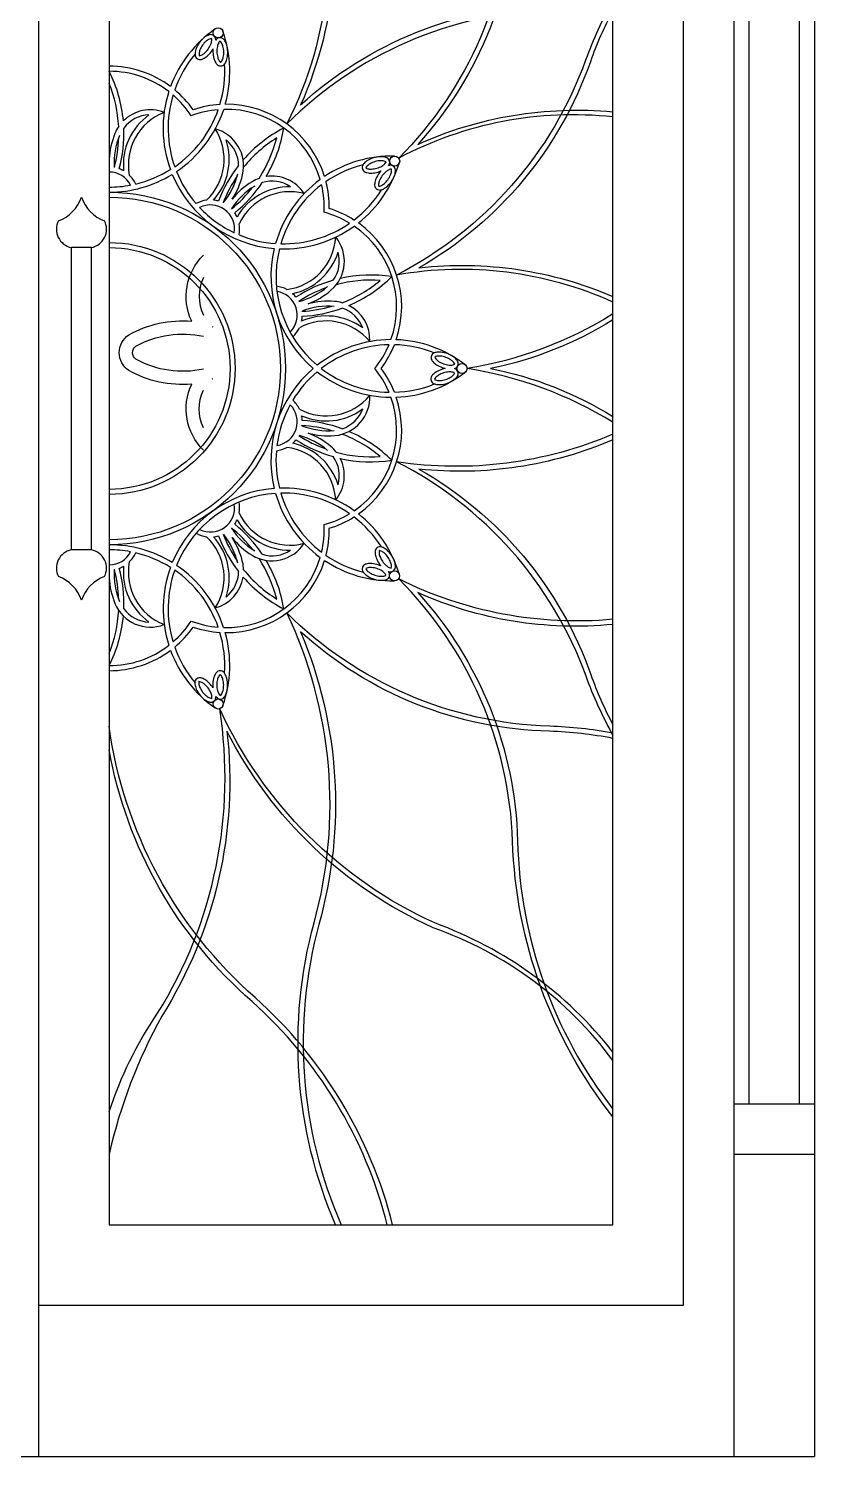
# Model space of a CAD drawing. Header units: metres. Extents: x -2354 to -794, y -1 to 2179.
# Drawn here: x -1574 to -794, y -1 to 1416 of the extents above; entities that cross this region are included whole.
import ezdxf

# ---------------------------------------------------------------- set-up
doc = ezdxf.new("R2010")
doc.units = ezdxf.units.M
for name, color, linetype in [('2', 2, 'Continuous'), ('3', 3, 'Continuous'), ('4', 4, 'Continuous'), ('7', 7, 'Continuous')]:
    doc.layers.add(name, color=color, linetype=linetype)

msp = doc.modelspace()

# ---------------------------------------------------------------- linework, layer by layer
at = {"layer": '2'}
msp.add_line((-2354.41, -0.96), (-794.41, -0.96), dxfattribs=at)
at = {"layer": '3'}
msp.add_line((-874.41, 349.04), (-794.41, 349.04), dxfattribs=at)
for points in [[(-2339.41, 349.04), (-2339.41, 2164.04), (-809.41, 2164.04), (-809.41, 349.04)], [(-2289.41, 349.04), (-2289.41, 2114.04), (-859.41, 2114.04), (-859.41, 349.04)], [(-1392.15, 1120.8), (-1391.62, 1120.37)], [(-1392.15, 1068.61), (-1391.62, 1069.04)]]:
    msp.add_lwpolyline(points, dxfattribs=at)
for points in [[(-1270.99, 1929.04, 0.15), (-1291.74, 1604.66, -0.19), (-1318.08, 1321.75)], [(-1265.47, 1929.04, 0.16), (-1286.94, 1606.06, -0.18), (-1304.4, 1340.61)], [(-994.41, 1823.44, 0.16), (-1094.53, 1548.71, -0.19), (-1207, 1287.79)], [(-994.41, 1815.91, 0.16), (-1089.53, 1548.57, -0.18), (-1188.16, 1301.5)], [(-1304.4, 1340.61, -0.18), (-1057.72, 1439.82, 0.04), (-994.41, 1447.05)], [(-994.41, 1441.95, -0.04), (-1057.57, 1434.82, 0.19), (-1318.08, 1321.75)], [(-994.41, 1444.64, 0.04), (-1021.5, 1385.15, -0.19), (-1209.1, 1171.75)], [(-994.41, 1434.2, 0.04), (-1016.79, 1383.46, -0.18), (-1186.94, 1178.96)], [(-1188.16, 1301.5, -0.13), (-994.41, 1333.76)], [(-994.41, 1328.67, 0.15), (-1207, 1287.79)], [(-1494.41, 1254.04, -1), (-1494.41, 904.04)], [(-1494.41, 1249.04, -1), (-1494.41, 909.04)], [(-1494.41, 1204.04, -1), (-1494.41, 954.04)], [(-1494.41, 1199.04, -1), (-1494.41, 959.04)], [(-1400.88, 998.03, -0.32), (-1412.47, 1063.48, -0.15), (-1475, 1077.03, -0.53), (-1475, 1112.38, -0.15), (-1412.47, 1125.93, -0.32), (-1400.88, 1191.38)], [(-994.41, 1145, 0.15), (-1209.1, 1171.75)], [(-1186.94, 1178.96, -0.13), (-994.41, 1150.51)], [(-1400.88, 1169.28, 0.22), (-1400.88, 1132.04)], [(-994.41, 1133.15, -0.1), (-1139.19, 1078.98)], [(-994.41, 1127.34, -0.09), (-1115.89, 1079)], [(-1400.88, 1078.39, -0.18), (-1467.98, 1088.12, -0.49), (-1467.98, 1101.3, -0.18), (-1400.88, 1111.02)], [(-994.41, 1025.56, 0.1), (-1139.19, 1078.98)], [(-1115.89, 1079, -0.09), (-994.41, 1031.35)], [(-1400.88, 1020.13, -0.22), (-1400.88, 1057.37)], [(-994.41, 1013.85, -0.14), (-1209.09, 986.35)], [(-994.41, 1008.34, -0.13), (-1186.93, 979.17)], [(-994.41, 715.07, -0.04), (-1021.05, 773.53, 0.19), (-1209.09, 986.35)], [(-1186.93, 979.17, -0.18), (-1016.34, 775.22, 0.04), (-994.41, 725.53)], [(-994.41, 336.2, -0.16), (-1093.99, 609.69, 0.19), (-1207.07, 870.2)], [(-994.41, 830.01, -0.14), (-1207.07, 870.2)], [(-1188.21, 856.52, -0.18), (-1088.99, 609.84, 0.16), (-994.41, 343.75)], [(-994.41, 824.94, -0.13), (-1188.21, 856.52)], [(-1269.72, 229.04, -0.17), (-1291.05, 528.62, 0.18), (-1318.09, 836.33)], [(-994.41, 716.91, 0.04), (-1057.16, 723.86, -0.19), (-1318.09, 836.33)], [(-1304.38, 817.49, -0.17), (-1286.25, 527.22, 0.17), (-1264.19, 229.04)], [(-994.41, 711.82, 0.04), (-1057.31, 718.86, -0.18), (-1304.38, 817.49)], [(-1494.41, 341.32, -0.07), (-1446.34, 438.96, 0.18), (-1384.7, 741.19)], [(-994.41, 400.39, 0.14), (-1171.3, 528.59, -0.18), (-1384.7, 741.19)], [(-1213.15, 229.04, 0.15), (-1349.49, 454.46, -0.18), (-1494.47, 723.82)], [(-1377.48, 719.03, -0.17), (-1442.21, 436.15, 0.07), (-1494.41, 299.2)], [(-994.41, 392.14, 0.15), (-1172.98, 523.88, -0.17), (-1377.48, 719.03)], [(-1218.36, 229.04, 0.15), (-1352.54, 450.5, -0.17), (-1494.45, 700.52)]]:
    msp.add_lwpolyline(points, format="xyb", dxfattribs=at)
for centre in [(-1386.26, 1412.14), (-1211.04, 1284.84), (-1144.19, 1078.97), (-1211.12, 873.13), (-1386.12, 745.98)]:
    msp.add_circle(centre, 5, dxfattribs=at)
for centre, radius, start, end in [((-1321.2, 1317.45), 119.7, 124.56, 159.75), ((-1382.9, 1386.56), 27.07, 130.94, 144.44), ((-1382.9, 1386.56), 23.11, 130.94, 144.44), ((-1389.45, 1394.12), 17.06, 114.35, 130.94), ((-1389.45, 1394.12), 13.1, 114.35, 130.94), ((-1392.38, 1400.58), 9.97, 104.94, 114.35), ((-1393.66, 1405.38), 5, 354.22, 104.94), ((-1392.38, 1400.58), 6.01, 94.09, 114.35), ((-1405.68, 1405.72), 13.1, 337.93, 354.53), ((-1398.62, 1405.04), 6.01, 354.53, 14.79), ((-1384.34, 1402.41), 5, 41.15, 150.44), ((-1380.41, 1399.36), 6.01, 131.3, 151.56), ((-1388.08, 1399.14), 6.01, 31.74, 52), ((-1494.41, 1373.74), 119.7, 344.25, 19.44), ((-1388.08, 1399.14), 9.97, 31.74, 41.15), ((-1394.11, 1395.41), 17.06, 15.15, 31.74), ((-1321.2, 1317.45), 114.7, 140.3, 160.55), ((-1399.23, 1391), 9.97, 174.53, 183.94), ((-1404.19, 1390.66), 5, 183.94, 284.94), ((-1392.17, 1390.32), 17.06, 157.93, 174.53), ((-1382.9, 1386.56), 27.07, 144.44, 157.93), ((-1399.23, 1391), 6.01, 174.53, 194.79), ((-1392.17, 1390.32), 13.1, 157.93, 174.53), ((-1405.47, 1395.46), 6.01, 274.09, 294.35), ((-1382.9, 1386.56), 23.11, 144.44, 157.93), ((-1408.39, 1401.92), 13.1, 294.35, 310.94), ((-1414.95, 1409.48), 23.11, 310.94, 324.44), ((-1414.95, 1409.48), 27.07, 310.94, 324.44), ((-1414.95, 1409.48), 23.11, 324.44, 337.93), ((-1414.95, 1409.48), 27.07, 324.44, 330.66), ((-1364.38, 1393.93), 27.07, 175.16, 181.65), ((-1364.38, 1393.93), 27.07, 181.65, 195.15), ((-1364.38, 1393.93), 23.11, 168.15, 181.65), ((-1364.38, 1393.93), 23.11, 181.65, 195.15), ((-1374.18, 1395.99), 13.1, 151.56, 168.15), ((-1394.11, 1395.41), 13.1, 15.15, 31.74), ((-1403.77, 1392.8), 23.11, 1.65, 15.15), ((-1403.77, 1392.8), 23.11, 348.15, 1.65), ((-1403.77, 1392.8), 27.07, 1.65, 15.15), ((-1403.77, 1392.8), 27.07, 348.15, 1.65), ((-1494.41, 1276.89), 102.15, 53.39, 90), ((-1405.47, 1395.46), 9.97, 284.94, 294.35), ((-1408.39, 1401.92), 17.06, 294.35, 310.94), ((-1374.04, 1391.32), 17.06, 195.15, 211.74), ((-1380.07, 1387.59), 9.97, 211.74, 221.15), ((-1383.81, 1384.32), 5, 221.15, 322.15), ((-1374.04, 1391.32), 13.1, 195.15, 211.74), ((-1380.07, 1387.59), 6.01, 211.74, 232), ((-1494.41, 1373.74), 114.7, 343.45, 3.91), ((-1387.74, 1387.37), 6.01, 311.3, 331.56), ((-1393.97, 1390.74), 13.1, 331.56, 348.15), ((-1387.74, 1387.37), 9.97, 322.15, 331.56), ((-1393.97, 1390.74), 17.06, 331.56, 348.15), ((-1494.41, 1276.89), 97.15, 52.45, 90), ((-1616.78, 1312.49), 136.98, 5.12, 26.7), ((-1616.78, 1312.49), 131.98, 2.88, 22), ((-1321.2, 1317.45), 119.7, 162.27, 200.03), ((-1321.2, 1317.45), 114.7, 163.25, 199.44), ((-1494.41, 1276.89), 97.15, 33, 49.27), ((-1494.41, 1276.89), 102.15, 35.24, 50.44), ((-1453.51, 1297.78), 38.02, 68.93, 134.9), ((-1419.64, 1281.31), 55.73, 111.26, 190.64), ((-1494.41, 1373.74), 114.7, 304.56, 340.75), ((-1494.41, 1373.74), 119.7, 303.97, 341.73), ((-1378.12, 1239.1), 97.15, 94.73, 111), ((-1378.12, 1239.1), 102.15, 93.56, 108.76), ((-1378.12, 1239.1), 97.15, 16.45, 91.55), ((-1378.12, 1239.1), 102.15, 17.39, 90.61), ((-1453.51, 1297.78), 38.02, 145.84, 157.46), ((-1419.64, 1281.31), 60.73, 125.48, 185.74), ((-1453.51, 1297.78), 33.02, 92.39, 143.06), ((-1417.53, 1282.84), 76.98, 157.46, 177.17), ((-1417.53, 1282.84), 71.98, 157.46, 182.83), ((-1616.78, 1312.49), 131.98, 345.1, 358.16), ((-1616.78, 1312.49), 136.98, 345.1, 2.15), ((-1436.02, 1286.63), 55.73, 313.36, 32.74), ((-1436.02, 1286.63), 60.73, 318.26, 18.52), ((-1398.93, 1280.04), 38.02, 346.54, 75.07), ((-1398.93, 1280.04), 33.02, 0.94, 51.61), ((-1258.2, 1195.98), 136.98, 117.3, 138.88), ((-1258.2, 1195.98), 131.98, 122, 141.12), ((-1456.2, 1339.83), 131.98, 326.88, 346), ((-1456.2, 1339.83), 136.98, 329.12, 350.7), ((-1494.41, 1250.09), 28.95, 60.3, 69.79), ((-1494.41, 1373.74), 114.7, 283.28, 301.99), ((-1258.2, 1195.98), 136.98, 141.85, 158.9), ((-1214.14, 1170.11), 119.7, 88.56, 123.75), ((-1214.14, 1170.11), 114.7, 104.3, 124.55), ((-1321.2, 1317.45), 119.7, 308.25, 343.44), ((-1238.26, 1278.56), 5, 145.85, 246.85), ((-1234.14, 1275.77), 9.97, 136.44, 145.85), ((-1229.01, 1270.88), 17.06, 119.85, 136.44), ((-1234.14, 1275.77), 6.01, 136.44, 156.7), ((-1236.3, 1283.13), 6.01, 236, 256.26), ((-1229.01, 1270.88), 13.1, 119.85, 136.44), ((-1234.62, 1290.02), 13.1, 256.26, 272.85), ((-1224.02, 1262.2), 27.07, 106.35, 119.85), ((-1224.02, 1262.2), 23.11, 106.35, 119.85), ((-1235.12, 1300.01), 23.11, 272.85, 286.35), ((-1224.02, 1262.2), 27.07, 92.85, 106.35), ((-1224.02, 1262.2), 23.11, 92.85, 106.35), ((-1235.12, 1300.01), 23.11, 286.35, 299.85), ((-1224.52, 1272.2), 17.06, 76.26, 92.85), ((-1224.52, 1272.2), 13.1, 76.26, 92.85), ((-1230.14, 1291.33), 13.1, 299.85, 316.44), ((-1222.84, 1279.09), 6.01, 56, 76.26), ((-1225, 1286.45), 6.01, 316.44, 336.7), ((-1222.84, 1279.09), 9.97, 66.85, 76.26), ((-1211.15, 1264.38), 13.1, 113.47, 130.07), ((-1220.88, 1283.66), 5, 317.56, 66.85), ((-1215.18, 1275.71), 5, 3.06, 113.78), ((-1213.97, 1270.89), 6.01, 93.21, 113.47), ((-1220.14, 1275.44), 6.01, 353.65, 13.91), ((-1220.14, 1275.44), 9.97, 353.65, 3.06), ((-1494.41, 1250.09), 23.95, 27.2, 90), ((-1494.41, 1373.74), 119.7, 270, 301.54), ((-1494.41, 1250.09), 28.95, 24.53, 46.31), ((-1321.2, 1317.45), 119.7, 202.46, 265.54), ((-1321.2, 1317.45), 114.7, 202.01, 220.72), ((-1258.2, 1195.98), 131.98, 145.84, 158.9), ((-1436.83, 1289.11), 71.98, 320.62, 346.54), ((-1436.83, 1289.11), 76.98, 326.83, 346.54), ((-1312.42, 1198.72), 76.98, 121.46, 141.17), ((-1456.2, 1339.83), 136.98, 309.1, 326.15), ((-1332.76, 1231.96), 38.02, 109.84, 121.46), ((-1332.76, 1231.96), 33.02, 56.39, 107.06), ((-1332.76, 1231.96), 38.02, 32.93, 98.9), ((-1214.14, 1170.11), 119.7, 126.27, 164.03), ((-1378.12, 1239.1), 102.15, 359.24, 14.44), ((-1236.3, 1283.13), 9.97, 246.85, 256.26), ((-1234.62, 1290.02), 17.06, 256.26, 272.85), ((-1235.12, 1300.01), 27.07, 272.85, 286.35), ((-1220.97, 1261.41), 9.97, 173.65, 183.06), ((-1213.92, 1260.63), 17.06, 157.06, 173.65), ((-1204.7, 1256.72), 27.07, 143.56, 157.06), ((-1235.12, 1300.01), 27.07, 286.35, 292.84), ((-1220.97, 1261.41), 6.01, 173.65, 193.91), ((-1213.92, 1260.63), 13.1, 157.06, 173.65), ((-1204.7, 1256.72), 27.07, 137.34, 143.56), ((-1204.7, 1256.72), 23.11, 143.56, 157.06), ((-1229.96, 1272.47), 13.1, 293.47, 310.07), ((-1204.7, 1256.72), 23.11, 130.07, 143.56), ((-1236.41, 1280.13), 23.11, 310.07, 323.56), ((-1236.41, 1280.13), 27.07, 310.07, 323.56), ((-1236.41, 1280.13), 23.11, 323.56, 337.06), ((-1227.19, 1276.23), 13.1, 337.06, 353.65), ((-1236.41, 1280.13), 27.07, 323.56, 337.06), ((-1227.19, 1276.23), 17.06, 337.06, 353.65), ((-1494.41, 1373.74), 114.7, 270, 280.7), ((-1456.2, 1339.83), 131.98, 309.1, 322.16), ((-1312.42, 1198.72), 71.98, 121.46, 146.83), ((-1315.03, 1198.73), 60.73, 89.48, 149.74), ((-1315.03, 1198.73), 55.73, 75.26, 154.64), ((-1214.14, 1170.11), 114.7, 127.25, 163.44), ((-1378.12, 1239.1), 97.15, 357, 13.27), ((-1321.2, 1317.45), 114.7, 307.45, 327.89), ((-1225.93, 1261.14), 5, 183.06, 284.06), ((-1227.14, 1265.97), 6.01, 273.21, 293.47), ((-1227.14, 1265.97), 9.97, 284.06, 293.47), ((-1229.96, 1272.47), 17.06, 293.47, 310.07), ((-1393.87, 1217.42), 28.95, 97.69, 119.47), ((-1321.2, 1317.45), 114.7, 223.3, 244.7), ((-1393.87, 1217.42), 23.95, 351.2, 116.8), ((-1393.87, 1217.42), 28.95, 74.21, 83.7), ((-1393.87, 1217.42), 28.95, 64.01, 64.3), ((-1393.87, 1217.42), 28.95, 24.3, 33.79), ((-1306.25, 1140.18), 97.15, 58.73, 75), ((-1306.25, 1140.18), 102.15, 57.56, 72.76), ((-1393.87, 1217.42), 28.95, 348.53, 10.31), ((-1321.2, 1317.45), 119.7, 267.97, 305.73), ((-1321.2, 1317.45), 114.7, 268.56, 304.75), ((-1306.25, 1140.18), 97.15, 340.45, 55.55), ((-1306.25, 1140.18), 102.15, 341.39, 54.61), ((-1321.2, 1317.45), 114.7, 247.28, 265.99), ((-1325.15, 1212.66), 55.73, 277.36, 356.74), ((-1299.02, 1185.53), 38.02, 310.54, 39.07), ((-1214.14, 1170.11), 119.7, 166.46, 229.54), ((-1214.14, 1170.11), 114.7, 166.01, 229.99), ((-1325.15, 1212.66), 60.73, 282.26, 342.52), ((-1299.02, 1185.53), 33.02, 324.94, 15.61), ((-1234.58, 1034.8), 136.98, 105.85, 122.9), ((-1234.58, 1034.8), 131.98, 86, 105.12), ((-1234.58, 1034.8), 136.98, 81.3, 102.88), ((-1310.21, 1267.56), 131.98, 290.88, 310), ((-1310.21, 1267.56), 136.98, 293.12, 314.7), ((-1331.74, 1131.9), 28.95, 61.69, 83.47), ((-1331.74, 1131.9), 23.95, 315.2, 80.8), ((-1331.74, 1131.9), 28.95, 38.21, 47.7), ((-1234.58, 1034.8), 131.98, 109.84, 122.9), ((-1324.35, 1215.14), 71.98, 284.62, 310.54), ((-1324.35, 1215.14), 76.98, 290.83, 310.54), ((-1331.74, 1131.9), 28.95, 28.01, 28.3), ((-1310.21, 1267.56), 131.98, 273.1, 286.16), ((-1310.21, 1267.56), 136.98, 273.1, 290.15), ((-1276.83, 1068.89), 71.98, 85.46, 110.83), ((-1276.83, 1068.89), 76.98, 85.46, 105.17), ((-1273.75, 1107.74), 38.02, 73.84, 85.46), ((-1273.75, 1107.74), 33.02, 20.39, 71.06), ((-1273.75, 1107.74), 38.02, 356.93, 62.9), ((-1278.94, 1070.43), 55.73, 39.26, 118.64), ((-1278.94, 1070.43), 60.73, 53.48, 113.74), ((-1331.74, 1131.9), 28.95, 348.3, 357.79), ((-1331.74, 1131.9), 28.95, 312.53, 334.31), ((-1214.14, 987.97), 119.7, 90.27, 128.03), ((-1214.14, 987.97), 119.7, 52.56, 87.75), ((-1214.14, 987.97), 114.7, 91.25, 127.44), ((-1306.25, 1140.18), 97.15, 321, 337.27), ((-1306.25, 1140.18), 102.15, 323.24, 338.44), ((-1214.14, 987.97), 114.7, 68.3, 88.55), ((-1169.9, 1089.89), 5, 109.85, 210.85), ((-1168.21, 1085.22), 9.97, 100.44, 109.85), ((-1166.93, 1078.24), 17.06, 83.85, 100.44), ((-1168, 1068.29), 27.07, 70.35, 83.85), ((-1168, 1068.29), 27.07, 56.85, 70.35), ((-1214.14, 987.97), 119.7, 130.46, 193.53), ((-1214.14, 1170.11), 114.7, 232.56, 268.75), ((-1306.25, 1017.9), 97.15, 22.73, 39), ((-1306.25, 1017.9), 102.15, 21.56, 36.76), ((-1165.64, 1092.44), 9.97, 210.85, 220.26), ((-1160.23, 1097.02), 17.06, 220.26, 236.85), ((-1165.64, 1092.44), 6.01, 200, 220.26), ((-1168.21, 1085.22), 6.01, 100.44, 120.7), ((-1160.23, 1097.02), 13.1, 220.26, 236.85), ((-1155.59, 1052.5), 27.07, 107.56, 121.06), ((-1154.75, 1105.4), 27.07, 236.85, 250.35), ((-1166.93, 1078.24), 13.1, 83.85, 100.44), ((-1154.75, 1105.4), 23.11, 236.85, 250.35), ((-1168, 1068.29), 23.11, 70.35, 83.85), ((-1154.75, 1105.4), 27.07, 250.35, 256.84), ((-1155.59, 1052.5), 27.07, 101.34, 107.56), ((-1154.75, 1105.4), 23.11, 250.35, 263.85), ((-1168, 1068.29), 23.11, 56.85, 70.35), ((-1155.83, 1095.45), 13.1, 263.85, 280.44), ((-1162.53, 1076.67), 13.1, 40.26, 56.85), ((-1154.54, 1088.48), 6.01, 280.44, 300.7), ((-1162.53, 1076.67), 17.06, 40.26, 56.85), ((-1157.12, 1081.25), 6.01, 20, 40.26), ((-1152.85, 1083.8), 5, 281.56, 30.85), ((-1152.91, 1074.02), 5, 327.06, 77.78), ((-1157.12, 1081.25), 9.97, 30.85, 40.26), ((-1214.14, 987.97), 114.7, 130.01, 148.72), ((-1214.14, 1170.11), 119.7, 231.97, 269.73), ((-1214.14, 1170.11), 114.7, 271.45, 291.89), ((-1214.14, 1170.11), 119.7, 272.25, 307.44), ((-1170.17, 1068.56), 5, 147.06, 248.06), ((-1166, 1065.85), 9.97, 137.65, 147.06), ((-1160.76, 1061.08), 17.06, 121.06, 137.65), ((-1168.31, 1073.17), 9.97, 248.06, 257.47), ((-1166, 1065.85), 6.01, 137.65, 157.91), ((-1168.31, 1073.17), 6.01, 237.21, 257.47), ((-1166.77, 1080.09), 17.06, 257.47, 274.07), ((-1160.76, 1061.08), 13.1, 121.06, 137.65), ((-1166.77, 1080.09), 13.1, 257.47, 274.07), ((-1155.59, 1052.5), 23.11, 107.56, 121.06), ((-1167.48, 1090.07), 23.11, 274.07, 287.56), ((-1167.48, 1090.07), 27.07, 274.07, 287.56), ((-1155.59, 1052.5), 23.11, 94.07, 107.56), ((-1167.48, 1090.07), 23.11, 287.56, 301.06), ((-1167.48, 1090.07), 27.07, 287.56, 301.06), ((-1156.3, 1062.49), 13.1, 77.47, 94.07), ((-1162.32, 1081.5), 13.1, 301.06, 317.65), ((-1162.32, 1081.5), 17.06, 301.06, 317.65), ((-1154.77, 1069.41), 6.01, 57.21, 77.47), ((-1157.08, 1076.72), 6.01, 317.65, 337.91), ((-1157.08, 1076.72), 9.97, 317.65, 327.06), ((-1278.94, 1087.65), 55.73, 241.36, 320.74), ((-1273.75, 1050.35), 38.02, 274.54, 3.07), ((-1306.25, 1017.9), 97.15, 304.46, 19.55), ((-1306.25, 1017.9), 102.15, 305.4, 18.61), ((-1331.74, 1026.18), 23.95, 279.2, 44.8), ((-1214.14, 987.97), 114.7, 151.3, 172.7), ((-1331.74, 1026.18), 28.95, 25.69, 47.47), ((-1278.94, 1087.65), 60.73, 246.26, 306.52), ((-1273.75, 1050.35), 33.02, 288.94, 339.61), ((-1331.74, 1026.18), 28.95, 2.21, 11.7), ((-1310.21, 890.52), 131.98, 73.84, 86.9), ((-1331.74, 1026.18), 28.95, 352.01, 352.3), ((-1276.83, 1089.19), 71.98, 248.62, 274.54), ((-1310.21, 890.52), 136.98, 69.85, 86.9), ((-1331.74, 1026.18), 28.95, 312.3, 321.79), ((-1234.58, 1123.28), 136.98, 237.1, 254.15), ((-1234.58, 1123.28), 131.98, 237.1, 250.16), ((-1324.35, 942.94), 71.98, 49.46, 74.83), ((-1324.35, 942.94), 76.98, 49.46, 69.17), ((-1276.83, 1089.19), 76.98, 254.83, 274.54), ((-1310.21, 890.52), 131.98, 50, 69.12), ((-1310.21, 890.52), 136.98, 45.3, 66.88), ((-1214.14, 987.97), 114.7, 175.28, 193.98), ((-1331.74, 1026.18), 28.95, 276.53, 298.31), ((-1325.15, 945.42), 55.73, 3.26, 82.64), ((-1325.15, 945.42), 60.73, 17.48, 77.74), ((-1299.02, 972.55), 38.02, 37.84, 49.46), ((-1234.58, 1123.28), 131.98, 254.88, 274), ((-1299.02, 972.55), 33.02, 344.39, 35.06), ((-1299.02, 972.55), 38.02, 320.93, 26.9), ((-1234.58, 1123.28), 136.98, 257.12, 278.7), ((-1321.18, 840.69), 119.66, 94.48, 157.57), ((-1321.2, 840.63), 114.7, 94.01, 158), ((-1214.14, 987.97), 119.7, 195.97, 233.73), ((-1321.18, 840.69), 119.66, 54.25, 92.04), ((-1321.2, 840.63), 114.7, 55.25, 91.44), ((-1214.14, 987.97), 114.7, 196.56, 232.75), ((-1393.87, 940.66), 23.95, 243.2, 8.8), ((-1393.87, 940.66), 28.95, 349.69, 11.47), ((-1393.87, 940.66), 28.95, 326.21, 335.7), ((-1456.2, 818.25), 136.98, 33.85, 50.9), ((-1315.03, 959.35), 60.73, 210.26, 270.52), ((-1315.03, 959.35), 55.73, 205.36, 284.74), ((-1378.12, 918.98), 97.15, 346.73, 3), ((-1306.25, 1017.9), 97.15, 285, 301.27), ((-1306.25, 1017.9), 102.15, 287.24, 302.44), ((-1321.2, 840.63), 114.7, 32.3, 52.55), ((-1321.18, 840.69), 119.66, 16.53, 51.73), ((-1393.87, 940.66), 28.95, 240.53, 262.31), ((-1436.02, 871.45), 55.73, 327.26, 46.64), ((-1436.02, 871.45), 60.73, 341.48, 41.74), ((-1393.87, 940.66), 28.95, 276.3, 285.79), ((-1258.2, 962.1), 136.98, 201.1, 218.15), ((-1258.2, 962.1), 131.98, 201.1, 214.16), ((-1436.83, 868.97), 71.98, 13.46, 38.83), ((-1312.42, 959.36), 71.98, 212.62, 238.54), ((-1393.87, 940.66), 28.95, 316.01, 316.3), ((-1456.2, 818.25), 131.98, 37.84, 50.9), ((-1312.42, 959.36), 76.98, 218.83, 238.54), ((-1436.83, 868.97), 76.98, 13.46, 33.17), ((-1378.12, 918.98), 102.15, 345.56, 0.76), ((-1494.43, 784.36), 119.68, 58.43, 89.99), ((-1494.41, 784.35), 114.7, 79.3, 90), ((-1494.41, 907.99), 23.95, 270, 332.8), ((-1494.41, 907.99), 28.95, 313.69, 335.47), ((-1494.41, 784.35), 114.7, 57.99, 76.72), ((-1332.76, 926.12), 38.02, 238.54, 327.07), ((-1332.76, 926.12), 33.02, 252.94, 303.61), ((-1214.14, 987.97), 114.7, 235.45, 255.89), ((-1220.55, 896.63), 9.97, 174.85, 184.26), ((-1213.48, 897.16), 17.06, 184.26, 200.85), ((-1225.5, 897.08), 5, 73.85, 174.85), ((-1220.55, 896.63), 6.01, 164, 184.26), ((-1213.48, 897.16), 13.1, 184.26, 200.85), ((-1226.88, 892.3), 6.01, 64.44, 84.7), ((-1229.94, 885.91), 13.1, 47.85, 64.44), ((-1226.88, 892.3), 9.97, 64.44, 73.85), ((-1229.94, 885.91), 17.06, 47.85, 64.44), ((-1236.66, 878.49), 23.11, 34.35, 47.85), ((-1236.66, 878.49), 27.07, 34.35, 47.85), ((-1236.66, 878.49), 27.07, 20.85, 34.35), ((-1417.53, 875.24), 71.98, 176.62, 202.54), ((-1494.41, 907.99), 28.95, 280.01, 280.3), ((-1616.78, 845.59), 131.98, 1.84, 14.9), ((-1494.41, 907.99), 28.95, 290.21, 299.7), ((-1616.78, 845.59), 136.98, 357.85, 14.9), ((-1419.64, 876.77), 60.73, 174.26, 234.52), ((-1419.64, 876.77), 55.73, 169.36, 248.74), ((-1321.18, 840.69), 119.66, 160, 197.75), ((-1321.2, 840.63), 114.7, 160.56, 196.75), ((-1494.41, 784.35), 114.7, 19.25, 55.44), ((-1494.43, 784.36), 119.68, 18.26, 56.02), ((-1378.12, 918.98), 97.15, 268.43, 343.55), ((-1378.12, 918.98), 102.15, 269.37, 342.61), ((-1398.93, 878.04), 38.02, 1.84, 13.46), ((-1258.2, 962.1), 131.98, 218.88, 238), ((-1456.2, 818.25), 131.98, 14, 33.12), ((-1456.2, 818.25), 136.98, 9.3, 30.88), ((-1214.14, 987.97), 119.7, 236.25, 271.44), ((-1238.26, 879.97), 5, 111.06, 212.06), ((-1236.47, 875.33), 9.97, 101.65, 111.06), ((-1236.47, 875.33), 6.01, 101.65, 121.91), ((-1234.04, 882.61), 6.01, 201.21, 221.47), ((-1235.04, 868.39), 17.06, 85.06, 101.65), ((-1235.04, 868.39), 13.1, 85.06, 101.65), ((-1235.9, 858.42), 23.11, 71.56, 85.06), ((-1235.9, 858.42), 27.07, 71.56, 85.06), ((-1204.13, 900.72), 27.07, 200.85, 214.35), ((-1235.9, 858.42), 23.11, 58.07, 71.56), ((-1235.9, 858.42), 27.07, 65.34, 71.56), ((-1204.13, 900.72), 27.07, 214.35, 220.84), ((-1204.13, 900.72), 23.11, 200.85, 214.35), ((-1204.13, 900.72), 23.11, 214.35, 227.85), ((-1210.84, 893.3), 13.1, 227.85, 244.44), ((-1236.66, 878.49), 23.11, 20.85, 34.35), ((-1215.29, 882.13), 5, 245.56, 354.85), ((-1213.9, 886.9), 6.01, 244.44, 264.7), ((-1227.31, 882.05), 13.1, 4.26, 20.85), ((-1220.24, 882.58), 6.01, 344, 4.26), ((-1227.31, 882.05), 17.06, 4.26, 20.85), ((-1220.24, 882.58), 9.97, 354.85, 4.26), ((-1417.53, 875.24), 76.98, 182.83, 202.54), ((-1398.93, 878.04), 38.02, 284.93, 350.9), ((-1398.93, 878.04), 33.02, 308.39, 359.06), ((-1258.2, 962.1), 136.98, 221.12, 242.7), ((-1234.04, 882.61), 9.97, 212.06, 221.47), ((-1228.73, 887.31), 17.06, 221.47, 238.07), ((-1228.73, 887.31), 13.1, 221.47, 238.07), ((-1223.44, 895.8), 27.07, 238.07, 251.56), ((-1223.44, 895.8), 23.11, 238.07, 251.56), ((-1223.44, 895.8), 27.07, 251.56, 265.06), ((-1223.44, 895.8), 23.11, 251.56, 265.06), ((-1224.3, 885.83), 17.06, 265.06, 281.65), ((-1224.3, 885.83), 13.1, 265.06, 281.65), ((-1230.61, 866.91), 13.1, 41.47, 58.07), ((-1222.87, 878.88), 6.01, 281.65, 301.91), ((-1222.87, 878.88), 9.97, 281.65, 291.06), ((-1225.3, 871.61), 6.01, 21.21, 41.47), ((-1221.08, 874.25), 5, 291.06, 41.78), ((-1616.78, 845.59), 131.98, 338, 357.12), ((-1453.51, 860.31), 38.02, 202.54, 291.07), ((-1453.51, 860.31), 33.02, 216.94, 267.61), ((-1616.78, 845.59), 136.98, 333.3, 354.88), ((-1494.41, 881.19), 97.15, 310.73, 327), ((-1494.41, 881.19), 102.15, 309.56, 324.76), ((-1378.12, 918.98), 97.15, 249, 265.27), ((-1378.12, 918.98), 102.15, 251.24, 266.44), ((-1494.41, 784.35), 114.7, 356.3, 16.55), ((-1494.41, 784.34), 119.7, 340.56, 15.75), ((-1494.41, 881.19), 97.15, 270, 307.6), ((-1494.41, 881.19), 102.15, 270, 306.66), ((-1321.26, 840.63), 119.66, 200.27, 235.47), ((-1321.2, 840.63), 114.7, 199.45, 219.89), ((-1404.45, 767.06), 5, 77.15, 178.15), ((-1399.48, 766.9), 9.97, 178.15, 187.56), ((-1392.45, 767.83), 17.06, 187.56, 204.16), ((-1399.48, 766.9), 6.01, 167.3, 187.56), ((-1392.45, 767.83), 13.1, 187.56, 204.16), ((-1405.56, 762.21), 6.01, 67.74, 88), ((-1405.56, 762.21), 9.97, 67.74, 77.15), ((-1408.24, 755.65), 13.1, 51.15, 67.74), ((-1408.24, 755.65), 17.06, 51.15, 67.74), ((-1414.52, 747.85), 23.11, 37.65, 51.15), ((-1414.52, 747.85), 27.07, 37.65, 51.15), ((-1364.47, 765), 27.07, 166.95, 180.44), ((-1374.22, 767.26), 17.06, 150.35, 166.95), ((-1380.38, 770.77), 9.97, 140.94, 150.35), ((-1384.24, 773.9), 5, 39.94, 140.94), ((-1364.47, 765), 23.11, 166.95, 180.44), ((-1374.22, 767.26), 13.1, 150.35, 166.95), ((-1380.38, 770.77), 6.01, 130.09, 150.35), ((-1388.05, 770.71), 6.01, 30.53, 50.79), ((-1394.16, 767.11), 13.1, 13.94, 30.53), ((-1403.87, 764.7), 23.11, 0.44, 13.94), ((-1388.05, 770.71), 9.97, 30.53, 39.94), ((-1394.16, 767.11), 17.06, 13.94, 30.53), ((-1403.87, 764.7), 27.07, 0.44, 13.94), ((-1383.32, 771.92), 27.07, 204.16, 217.65), ((-1383.32, 771.92), 27.07, 217.65, 231.15), ((-1383.32, 771.92), 23.11, 204.16, 217.65), ((-1383.32, 771.92), 23.11, 217.65, 231.15), ((-1389.6, 764.13), 13.1, 231.15, 247.74), ((-1414.52, 747.85), 23.11, 24.16, 37.65), ((-1392.29, 757.57), 6.01, 247.74, 268), ((-1393.39, 752.72), 5, 257.15, 6.44), ((-1405.39, 751.95), 13.1, 7.56, 24.16), ((-1414.52, 747.85), 27.07, 31.16, 37.65), ((-1398.36, 752.88), 6.01, 347.3, 7.56), ((-1364.47, 765), 27.07, 180.44, 186.67), ((-1384.1, 755.8), 5, 210.22, 320.94), ((-1364.47, 765), 23.11, 180.44, 193.94), ((-1374.18, 762.59), 13.1, 193.94, 210.53), ((-1380.29, 758.99), 6.01, 210.53, 230.79), ((-1387.96, 758.93), 6.01, 310.09, 330.35), ((-1394.12, 762.44), 13.1, 330.35, 346.95), ((-1403.87, 764.7), 23.11, 346.95, 0.44), ((-1387.96, 758.93), 9.97, 320.94, 330.35), ((-1394.12, 762.44), 17.06, 330.35, 346.95), ((-1403.87, 764.7), 27.07, 346.95, 0.44), ((-1389.6, 764.13), 17.06, 231.15, 247.74), ((-1392.29, 757.57), 9.97, 247.74, 257.15)]:
    msp.add_arc(centre, radius, start, end, dxfattribs=at)
at = {"layer": '4'}
for points in [[(-2354.41, -0.96), (-2354.41, 2179.04), (-794.41, 2179.04), (-794.41, -0.96)], [(-2274.41, -0.96), (-2274.41, 2099.04), (-874.41, 2099.04), (-874.41, -0.96)]]:
    msp.add_lwpolyline(points, dxfattribs=at)
at = {"layer": '7'}
for p, q in [((-1564.41, 2099.04), (-1564.41, -0.96)), ((-1531.91, 899.04), (-1531.91, 1199.04)), ((-1511.91, 1199.04), (-1531.91, 1199.04)), ((-1511.91, 899.04), (-1511.91, 1199.04)), ((-1511.91, 899.04), (-1531.91, 899.04)), ((-874.41, 299.04), (-794.41, 299.04))]:
    msp.add_line(p, q, dxfattribs=at)
msp.add_lwpolyline([(-1564.41, 149.04), (-924.41, 149.04), (-924.41, 1999.04), (-1564.41, 1999.04)], dxfattribs=at)
msp.add_lwpolyline([(-1494.41, 1929.04), (-1494.41, 229.04), (-994.41, 229.04), (-994.41, 1929.04)], close=True, dxfattribs=at)
for centre, radius, start, end in [((-1558.06, 1261.37), 38.19, 290.33, 341.17), ((-1485.77, 1261.37), 38.19, 198.83, 249.67), ((-1528.21, 1217.23), 18.56, 153.34, 258.48), ((-1515.62, 1217.23), 18.56, 281.52, 26.66), ((-1528.21, 880.85), 18.56, 101.52, 206.66), ((-1515.62, 880.85), 18.56, 333.34, 78.48), ((-1558.06, 836.71), 38.19, 18.83, 69.67), ((-1485.77, 836.71), 38.19, 110.33, 161.17)]:
    msp.add_arc(centre, radius, start, end, dxfattribs=at)

doc.saveas('drawing.dxf')
